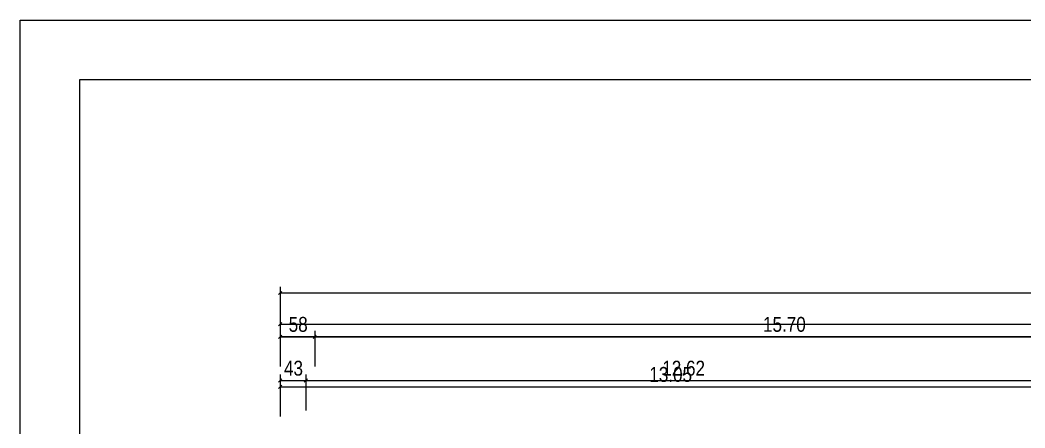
# Model space of a CAD drawing. Extents: x -996 to 41004, y -11542 to 18158.
# Drawn here: x -996 to 15845, y 11316 to 18158 of the extents above; entities that cross this region are included whole.
import ezdxf

# ---------------------------------------------------------------- set-up
doc = ezdxf.new("R2010")
doc.units = 0
doc.header["$LTSCALE"] = 50
doc.layers.get('0').update_dxf_attribs({"lineweight": 25})
for name, color, linetype, lineweight in [('2D-NovaObj-X_Planrahmen', 7, 'Continuous', 25), ('2D-NovaObj-X_Plk Linien', 7, 'Continuous', 13), ('3D-NovaObj-X_Planrahmen', 7, 'Continuous', 25), ('3D-NovaObj-X_Plk Linien', 7, 'Continuous', 13), ('X_Planrahmen', 7, 'Continuous', 25), ('X_Plk Linien', 7, 'Continuous', 13), ('XREF-41001-A-G-EG$0$2D-NovaObj-X_Planrahmen', 7, 'Continuous', 25), ('XREF-41001-A-G-EG$0$2D-NovaObj-X_Plk Linien', 7, 'Continuous', 13), ('XREF-41001-A-G-EG$0$3D-NovaObj-X_Planrahmen', 7, 'Continuous', 25), ('XREF-41001-A-G-EG$0$3D-NovaObj-X_Plk Linien', 7, 'Continuous', 13), ('XREF-41001-A-G-EG$0$X_Planrahmen', 7, 'Continuous', 25), ('XREF-41001-A-G-EG$0$X_Plk Linien', 7, 'Continuous', 13), ('XREF-41001-A-G-O2$0$2D-NovaObj-X_Planrahmen', 7, 'Continuous', 25), ('XREF-41001-A-G-O2$0$2D-NovaObj-X_Plk Linien', 7, 'Continuous', 13), ('XREF-41001-A-G-O2$0$3D-NovaObj-X_Planrahmen', 7, 'Continuous', 25), ('XREF-41001-A-G-O2$0$3D-NovaObj-X_Plk Linien', 7, 'Continuous', 13), ('XREF-41001-A-G-O2$0$X_Planrahmen', 7, 'Continuous', 25), ('XREF-41001-A-G-O2$0$X_Plk Linien', 7, 'Continuous', 13)]:
    doc.layers.add(name, color=color, linetype=linetype, lineweight=lineweight)
for name, color, linetype, lineweight, true_color in [('X_Mass', 7, 'Continuous', 25, 0x0080ff), ('XREF-41001-A-G-EG$0$X_Mass', 7, 'Continuous', 25, 0x0080ff), ('XREF-41001-A-G-O2$0$X_Mass', 7, 'Continuous', 25, 0x0080ff)]:
    doc.layers.add(name, color=color, linetype=linetype, lineweight=lineweight, true_color=true_color)
doc.styles.get("Standard").update_dxf_attribs({"font": 'ARIALN.TTF'})
doc.styles.add('XREF-41001-A-G-EG$0$Standard', font='ARIALN.TTF')
doc.styles.add('XREF-41001-A-G-O2$0$Standard', font='ARIALN.TTF')

# ---------------------------------------------------------------- blocks, each defined once
blk = doc.blocks.new('XREF-41001-A-G-O2$0$Polygon_A0AA6LBHLL', base_point=(4, -8342))
at = {"layer": 'XREF-41001-A-G-O2$0$2D-NovaObj-X_Plk Linien', "color": 8, "ltscale": 0.13, "true_color": 0x808080}
for p, q in [((4, -8342), (4, 17158)), ((4, 17158), (40004, 17158))]:
    blk.add_line(p, q, dxfattribs=at)
at = {"layer": 'XREF-41001-A-G-O2$0$3D-NovaObj-X_Plk Linien', "color": 8, "ltscale": 0.13, "true_color": 0x808080}
for p, q in [((4, -8342), (4, 17158)), ((4, 17158), (40004, 17158))]:
    blk.add_line(p, q, dxfattribs=at)
blk = doc.blocks.new('XREF-41001-A-G-O2$0$Polygon_A0AA6LBILL', base_point=(-996, -11542))
at = {"layer": 'XREF-41001-A-G-O2$0$2D-NovaObj-X_Planrahmen', "color": 8, "ltscale": 0.25, "true_color": 0x808080}
for p, q in [((-996, -11542), (-996, 18158)), ((-996, 18158), (41004, 18158))]:
    blk.add_line(p, q, dxfattribs=at)
at = {"layer": 'XREF-41001-A-G-O2$0$3D-NovaObj-X_Planrahmen', "color": 8, "ltscale": 0.25, "true_color": 0x808080}
for p, q in [((-996, -11542), (-996, 18158)), ((-996, 18158), (41004, 18158))]:
    blk.add_line(p, q, dxfattribs=at)
blk = doc.blocks.new('XREF-41001-A-G-O2$0$Maß_A0AA6LBJLL', base_point=(3336, 12345))
at = {"color": 8, "ltscale": 0.25, "true_color": 0x808080}
for p, q in [((3336, 12818), (3389, 12872)), ((3363, 12945), (3363, 12345)), ((36363, 12845), (3363, 12845))]:
    blk.add_line(p, q, dxfattribs=at)
blk = doc.blocks.new('XREF-41001-A-G-O2$0$Maß_A0AA6LBULL', base_point=(3336, 11505))
at = {"color": 8, "ltscale": 0.25, "true_color": 0x808080}
for p, q in [((3389, 12032), (3336, 11978)), ((3363, 12105), (3363, 11505)), ((3363, 12005), (36363, 12005))]:
    blk.add_line(p, q, dxfattribs=at)
at = {"color": 8, "ltscale": 0.25, "true_color": 0x808080, "insert": (9550, 12338), "char_height": 250, "attachment_point": 1, "style": 'XREF-41001-A-G-O2$0$Standard'}
blk.add_mtext('{\\fArial Narrow;13.05}', dxfattribs=at)
blk = doc.blocks.new('XREF-41001-A-G-O2')
at = {"layer": 'XREF-41001-A-G-O2$0$X_Mass', "color": 8, "ltscale": 0.25, "true_color": 0x808080}
for name, p in [('XREF-41001-A-G-O2$0$Maß_A0AA6LBJLL', (3336, 12345)), ('XREF-41001-A-G-O2$0$Maß_A0AA6LBULL', (3336, 11505))]:
    blk.add_blockref(name, p, dxfattribs=at)
at = {"layer": 'XREF-41001-A-G-O2$0$X_Planrahmen', "color": 8, "ltscale": 0.25, "true_color": 0x808080}
blk.add_blockref('XREF-41001-A-G-O2$0$Polygon_A0AA6LBILL', (-996, -11542), dxfattribs=at)
at = {"layer": 'XREF-41001-A-G-O2$0$X_Plk Linien', "color": 8, "ltscale": 0.13, "true_color": 0x808080}
blk.add_blockref('XREF-41001-A-G-O2$0$Polygon_A0AA6LBHLL', (4, -8342), dxfattribs=at)
blk = doc.blocks.new('XREF-41001-A-G-EG$0$Polygon_A0AA6L9LLL', base_point=(-996, -11542))
at = {"layer": 'XREF-41001-A-G-EG$0$2D-NovaObj-X_Planrahmen', "color": 6, "ltscale": 0.25, "true_color": 0xff00ff}
for p, q in [((-996, -11542), (-996, 18158)), ((-996, 18158), (41004, 18158))]:
    blk.add_line(p, q, dxfattribs=at)
at = {"layer": 'XREF-41001-A-G-EG$0$3D-NovaObj-X_Planrahmen', "color": 6, "ltscale": 0.25, "true_color": 0xff00ff}
for p, q in [((-996, -11542), (-996, 18158)), ((-996, 18158), (41004, 18158))]:
    blk.add_line(p, q, dxfattribs=at)
blk = doc.blocks.new('XREF-41001-A-G-EG$0$Polygon_A0AA6L9MLL', base_point=(4, -8342))
at = {"layer": 'XREF-41001-A-G-EG$0$2D-NovaObj-X_Plk Linien', "color": 6, "ltscale": 0.13, "true_color": 0xff00ff}
for p, q in [((4, -8342), (4, 17158)), ((4, 17158), (40004, 17158))]:
    blk.add_line(p, q, dxfattribs=at)
at = {"layer": 'XREF-41001-A-G-EG$0$3D-NovaObj-X_Plk Linien', "color": 6, "ltscale": 0.13, "true_color": 0xff00ff}
for p, q in [((4, -8342), (4, 17158)), ((4, 17158), (40004, 17158))]:
    blk.add_line(p, q, dxfattribs=at)
blk = doc.blocks.new('XREF-41001-A-G-EG$0$Maß_A0AA6L9NLL', base_point=(3336, 12345))
at = {"color": 6, "ltscale": 0.25, "true_color": 0xff00ff}
for p, q in [((3389, 12872), (3336, 12818)), ((3363, 12945), (3363, 12345)), ((3363, 12845), (36363, 12845)), ((3969, 12872), (3916, 12818)), ((3943, 12945), (3943, 12345))]:
    blk.add_line(p, q, dxfattribs=at)
at = {"color": 6, "ltscale": 0.25, "true_color": 0xff00ff, "char_height": 250, "attachment_point": 1, "style": 'XREF-41001-A-G-EG$0$Standard'}
for s, insert in [('{\\fArial Narrow;58}', (3506, 13178)), ('{\\fArial Narrow;15.70}', (11456, 13178))]:
    blk.add_mtext(s, dxfattribs=dict(at, insert=insert))
blk = doc.blocks.new('XREF-41001-A-G-EG$0$Maß_A0AA6L9OLL', base_point=(3336, 13080))
at = {"color": 6, "ltscale": 0.25, "true_color": 0xff00ff}
for p, q in [((3363, 13680), (3363, 13080)), ((3389, 13607), (3336, 13553)), ((3363, 13580), (36363, 13580))]:
    blk.add_line(p, q, dxfattribs=at)
blk = doc.blocks.new('XREF-41001-A-G-EG')
at = {"layer": 'XREF-41001-A-G-EG$0$X_Mass', "color": 6, "ltscale": 0.25, "true_color": 0xff00ff}
for name, p in [('XREF-41001-A-G-EG$0$Maß_A0AA6L9OLL', (3336, 13080)), ('XREF-41001-A-G-EG$0$Maß_A0AA6L9NLL', (3336, 12345))]:
    blk.add_blockref(name, p, dxfattribs=at)
at = {"layer": 'XREF-41001-A-G-EG$0$X_Planrahmen', "color": 6, "ltscale": 0.25, "true_color": 0xff00ff}
blk.add_blockref('XREF-41001-A-G-EG$0$Polygon_A0AA6L9LLL', (-996, -11542), dxfattribs=at)
at = {"layer": 'XREF-41001-A-G-EG$0$X_Plk Linien', "color": 6, "ltscale": 0.13, "true_color": 0xff00ff}
blk.add_blockref('XREF-41001-A-G-EG$0$Polygon_A0AA6L9MLL', (4, -8342), dxfattribs=at)
blk = doc.blocks.new('Polygon_A0AA6LCXLL', base_point=(4, -8342))
at = {"layer": '2D-NovaObj-X_Plk Linien', "ltscale": 0.13}
for p, q in [((4, -8342), (4, 17158)), ((4, 17158), (40004, 17158))]:
    blk.add_line(p, q, dxfattribs=at)
at = {"layer": '3D-NovaObj-X_Plk Linien', "ltscale": 0.13}
for p, q in [((4, -8342), (4, 17158)), ((4, 17158), (40004, 17158))]:
    blk.add_line(p, q, dxfattribs=at)
blk = doc.blocks.new('Polygon_A0AA6LCYLL', base_point=(-996, -11542))
at = {"layer": '2D-NovaObj-X_Planrahmen', "ltscale": 0.25}
for p, q in [((-996, -11542), (-996, 18158)), ((-996, 18158), (41004, 18158))]:
    blk.add_line(p, q, dxfattribs=at)
at = {"layer": '3D-NovaObj-X_Planrahmen', "ltscale": 0.25}
for p, q in [((-996, -11542), (-996, 18158)), ((-996, 18158), (41004, 18158))]:
    blk.add_line(p, q, dxfattribs=at)
blk = doc.blocks.new('Maß_A0AA6LCZLL', base_point=(3336, 12555))
at = {"ltscale": 0.25}
for p, q in [((3363, 13155), (3363, 12555)), ((3389, 13082), (3336, 13028)), ((3363, 13055), (36363, 13055))]:
    blk.add_line(p, q, dxfattribs=at)
blk = doc.blocks.new('Maß_A0AA6LDALL', base_point=(3336, 11610))
at = {"ltscale": 0.25}
for p, q in [((3389, 12137), (3336, 12083)), ((3363, 12210), (3363, 11610)), ((3819, 12137), (3766, 12083)), ((3793, 12210), (3793, 11610)), ((3363, 12110), (36363, 12110))]:
    blk.add_line(p, q, dxfattribs=at)
at = {"ltscale": 0.25, "char_height": 250, "attachment_point": 1}
for s, insert in [('{\\fArial Narrow;43}', (3427, 12443)), ('{\\fArial Narrow;12.62}', (9767, 12443))]:
    blk.add_mtext(s, dxfattribs=dict(at, insert=insert))

msp = doc.modelspace()

# ---------------------------------------------------------------- block references
at = {"color": 8, "lineweight": 25, "ltscale": 0.25, "true_color": 0x808080}
msp.add_blockref('XREF-41001-A-G-O2', (0, 0, 3380), dxfattribs=at)
at = {"color": 6, "lineweight": 25, "ltscale": 0.25, "true_color": 0xff00ff}
msp.add_blockref('XREF-41001-A-G-EG', (0, 0, -3380), dxfattribs=at)
at = {"layer": 'X_Mass', "ltscale": 0.25}
for name, p in [('Maß_A0AA6LCZLL', (3336, 12555)), ('Maß_A0AA6LDALL', (3336, 11610))]:
    msp.add_blockref(name, p, dxfattribs=at)
at = {"layer": 'X_Planrahmen', "ltscale": 0.25}
msp.add_blockref('Polygon_A0AA6LCYLL', (-996, -11542), dxfattribs=at)
at = {"layer": 'X_Plk Linien', "ltscale": 0.13}
msp.add_blockref('Polygon_A0AA6LCXLL', (4, -8342), dxfattribs=at)

doc.saveas('drawing.dxf')
